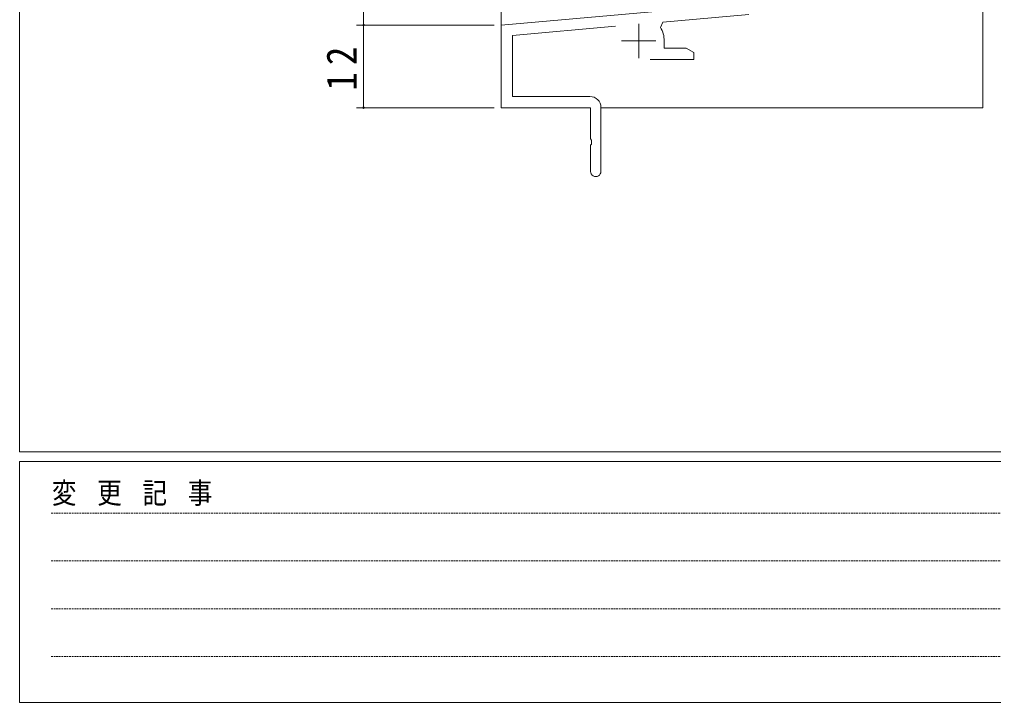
# Model space of a CAD drawing. Units: millimetres on the paper. Extents: x -397 to 397, y -282 to 282.
# Drawn here: x -393.9 to -252.4, y -282.1 to -182.9 of the extents above; entities that cross this region are included whole.
import ezdxf

# ---------------------------------------------------------------- set-up
doc = ezdxf.new("R2010")
doc.units = ezdxf.units.MM
doc.linetypes.add('USER1', pattern=[0.375, 0.25, -0.125])
for name, color, linetype, lineweight in [('0-1_YKK_ZWAK', 7, 'Continuous', 18), ('0-3_YKK_11', 7, 'Continuous', 18), ('0-4_YKK_12', 2, 'Continuous', 18), ('0-6_YKK_D', 6, 'Continuous', 18)]:
    doc.layers.add(name, color=color, linetype=linetype, lineweight=lineweight)
doc.styles.add('ＭＳ ゴシック', font='')
doc.styles.get('ＭＳ ゴシック').set_extended_font_data('MS Gothic')

msp = doc.modelspace()

# ---------------------------------------------------------------- linework, layer by layer
at = {"layer": '0-1_YKK_ZWAK'}
for p, q in [((-393.908, -245.7), (-393.908, 279.3)), ((376.092, -245.7), (-393.908, -245.7)), ((-393.908, -282.1), (-393.908, -247.1)), ((338.292, -247.1), (-393.908, -247.1)), ((-393.908, -282.1), (338.292, -282.1))]:
    msp.add_line(p, q, dxfattribs=at)
at = {"layer": '0-1_YKK_ZWAK', "linetype": 'USER1'}
for p, q in [((-389.31, -254.612), (-141.117, -254.612)), ((-389.31, -261.541), (-141.117, -261.541)), ((-389.31, -268.47), (-141.117, -268.47)), ((-389.31, -275.398), (-141.117, -275.398))]:
    msp.add_line(p, q, dxfattribs=at)
at = {"layer": '0-3_YKK_11'}
for p, q in [((-288.292, -180.584), (-323.908, -183.7)), ((-300.389, -183.279), (-287.922, -182.188)), ((-323.908, -183.7), (-323.908, -195.7)), ((-322.278, -185.194), (-307.278, -183.881)), ((-303.908, -183.5), (-303.908, -188.5)), ((-300.769, -184.041), (-300.389, -183.279)), ((-322.278, -194.07), (-322.278, -185.194)), ((-306.408, -186), (-301.408, -186)), ((-300.208, -187.07), (-300.208, -186)), ((-296.999, -187.07), (-300.208, -187.07)), ((-295.908, -187.7), (-296.999, -187.07)), ((-295.908, -188.7), (-295.908, -187.7)), ((-302.258, -188.7), (-295.908, -188.7)), ((-311.008, -194.07), (-322.278, -194.07)), ((-323.908, -195.7), (-310.908, -195.7)), ((-310.908, -195.7), (-310.908, -200.242)), ((-309.408, -204.95), (-309.408, -195.67)), ((-310.908, -200.242), (-310.788, -200.425)), ((-310.788, -200.975), (-310.908, -201.158)), ((-310.788, -200.425), (-310.788, -200.975)), ((-310.908, -201.158), (-310.908, -204.95))]:
    msp.add_line(p, q, dxfattribs=at)
for centre, radius, start, end in [((-303.908, -186), 3.7, 0, 31.96331), ((-311.008, -195.67), 1.6, 0.00001, 89.99999), ((-310.158, -204.95), 0.75, 179.99999, 0.00001)]:
    msp.add_arc(centre, radius, start, end, dxfattribs=at)
at = {"layer": '0-4_YKK_12'}
for p, q in [((-323.908, -195.7), (-323.908, -3.7)), ((-253.908, -195.7), (-253.908, -3.7)), ((-323.908, -195.7), (-311.208, -195.7)), ((-323.608, -195.7), (-323.908, -195.7)), ((-309.408, -195.7), (-253.908, -195.7))]:
    msp.add_line(p, q, dxfattribs=at)
at = {"layer": '0-6_YKK_D'}
for p, q in [((-343.908, -183.7), (-343.908, -170.7)), ((-324.908, -183.7), (-344.908, -183.7)), ((-324.908, -183.7), (-344.908, -183.7)), ((-343.908, -183.7), (-343.908, -195.7)), ((-324.908, -195.7), (-344.908, -195.7))]:
    msp.add_line(p, q, dxfattribs=at)
for centre, start, end in [((-343.908, -183.7), 90, 270), ((-343.908, -183.7), 90, 270), ((-343.908, -183.7), 270, 90), ((-343.908, -183.7), 270, 90), ((-343.908, -195.7), 90, 270), ((-343.908, -195.7), 270, 90)]:
    msp.add_arc(centre, 0.106, start, end, dxfattribs=at)

# ---------------------------------------------------------------- texts
at = {"layer": '0-1_YKK_ZWAK', "insert": (-389.194, -253.547), "char_height": 3.079, "attachment_point": 7, "style": 'ＭＳ ゴシック'}
msp.add_mtext('\\T1.23;\\W0.85;変\\~更\\~記\\~事', dxfattribs=at)
at = {"layer": '0-6_YKK_D', "color": 7, "insert": (-344.908, -193.22), "char_height": 4.399, "attachment_point": 7, "rotation": 90, "style": 'ＭＳ ゴシック'}
msp.add_mtext('\\T1.37;\\W0.9;12', dxfattribs=at)

doc.saveas('drawing.dxf')
